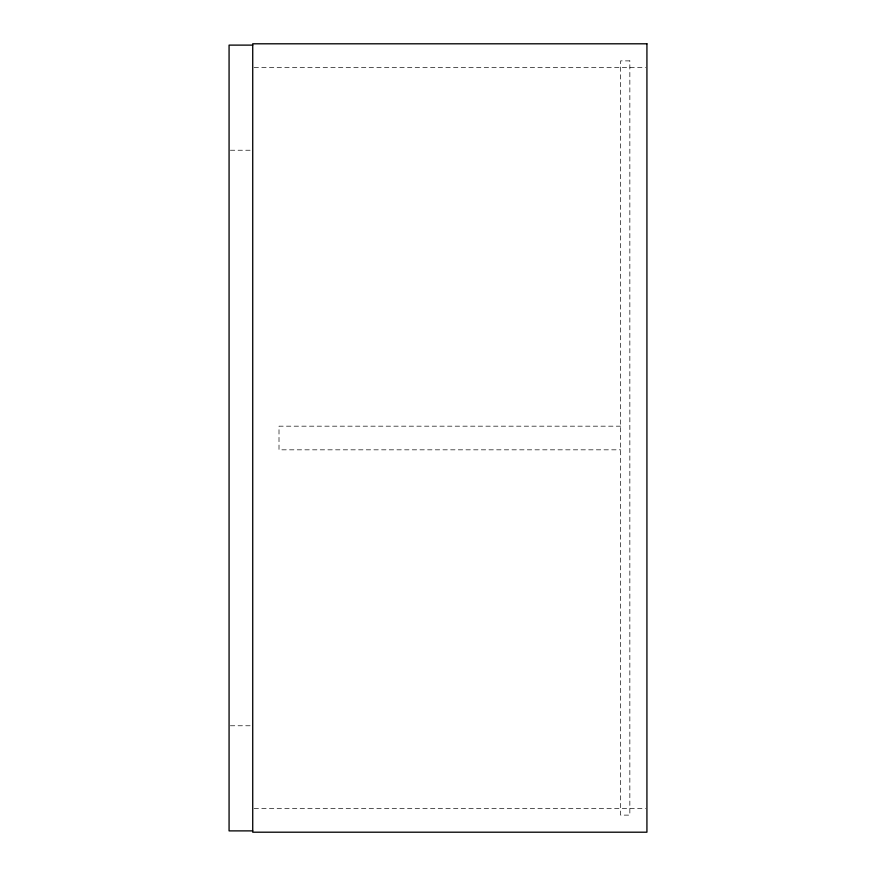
<?xml version="1.0" encoding="UTF-8"?>
<svg xmlns="http://www.w3.org/2000/svg" width="876" height="876" viewBox="0 0 876 876"><rect width="100%" height="100%" fill="white"/><g stroke="black" fill="none" stroke-linecap="round" stroke-linejoin="round"><path stroke-width="0.66" stroke-dasharray="4.38 3.29" d="M254.095 67.452L645.557 67.452M230.388 150.234L252.726 150.234M620.646 426.174L279.006 426.174L279.006 449.826L620.646 449.826M230.388 725.766L252.726 725.766M254.095 808.548L645.557 808.548M629.844 60.882L620.646 60.882L620.646 815.118L629.844 815.118L629.844 60.882"/><path stroke-width="1.31" d="M252.726 45.114L229.074 45.114L229.074 830.886L252.726 830.886M646.926 43.8L252.726 43.8L252.726 832.2L646.926 832.2L646.926 43.8"/></g></svg>
